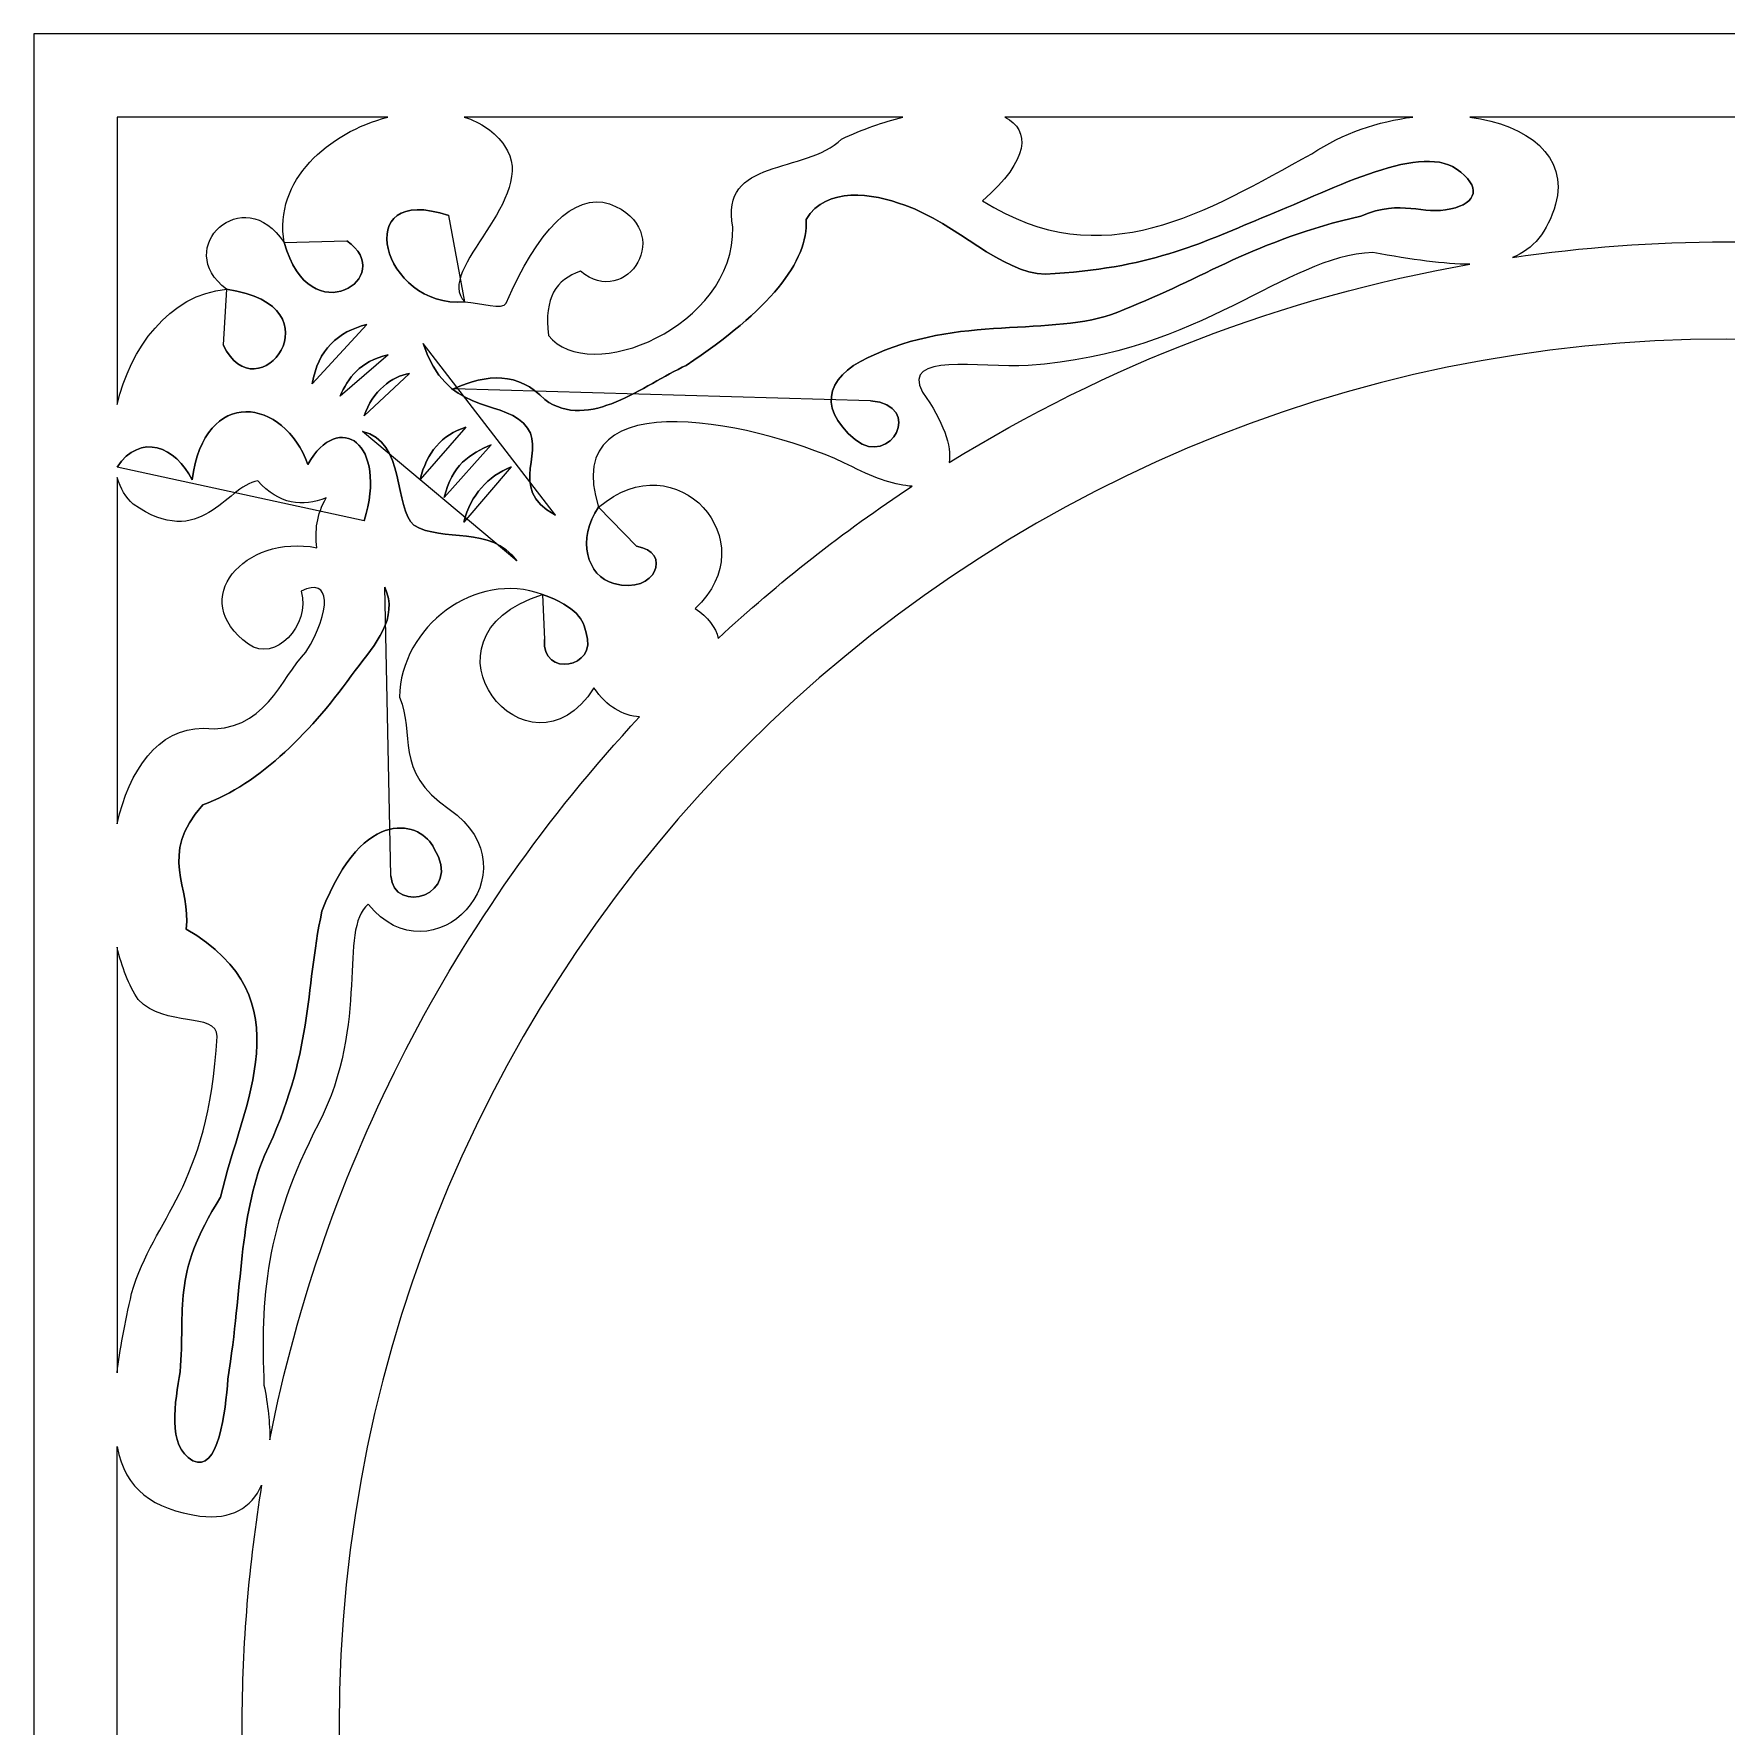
# Model space of a CAD drawing. Header units: centimetres. Extents: x -11.6 to 13.8, y -13.3 to 12.1.
# Drawn here: x -11.6 to 1.1, y -0.61 to 12.09 of the extents above; entities that cross this region are included whole.
import ezdxf

# ---------------------------------------------------------------- set-up
doc = ezdxf.new("R2010")
doc.units = ezdxf.units.CM
doc.header["$MEASUREMENT"] = 0
doc.layers.add('layer 1', color=7, linetype='Continuous')

msp = doc.modelspace()

# ---------------------------------------------------------------- linework, layer by layer
at = {"layer": 'layer 1', "color": 242}
for points, knots in [([(-11.59561, 12.09114), (-11.59561, 12.09114), (13.79754, 12.09114), (13.79754, 12.09114), (13.79754, 12.09114), (13.79754, 12.09114), (13.79754, -13.30201), (13.79754, -13.30201), (13.79754, -13.30201), (13.79754, -13.30201), (-11.59561, -13.30201), (-11.59561, -13.30201), (-11.59561, -13.30201), (-11.59561, -13.30201), (-11.59561, 12.09114), (-11.59561, 12.09114)], [0, 0, 0, 0, 0.2, 0.2, 0.2, 0.2, 0.4, 0.4, 0.4, 0.4, 0.6, 0.6, 0.6, 0.6, 1, 1, 1, 1]), ([(-8.93904, 11.46672), (-9.38522, 11.35082), (-9.79781, 10.99284), (-9.7173, 10.52489), (-9.7173, 10.52489), (-10.02212, 10.9908), (-10.56345, 10.48338), (-10.14943, 10.17451), (-10.14943, 10.17451), (-10.58357, 10.13896), (-10.87389, 9.72274), (-10.97119, 9.31139), (-10.97119, 9.31139), (-10.97119, 9.31139), (-10.97119, 11.46672), (-10.97119, 11.46672), (-10.97119, 11.46672), (-10.97119, 11.46672), (-8.93904, 11.46672), (-8.93904, 11.46672)], [0, 0, 0, 0, 0.16666667, 0.16666667, 0.16666667, 0.16666667, 0.33333333, 0.33333333, 0.33333333, 0.33333333, 0.5, 0.5, 0.5, 0.5, 0.66666667, 0.66666667, 0.66666667, 0.66666667, 1, 1, 1, 1]), ([(-5.07532, 11.46672), (-5.22146, 11.4295), (-5.37713, 11.37503), (-5.53561, 11.30203), (-5.53561, 11.30203), (-5.80759, 11.03464), (-6.45452, 11.16563), (-6.35155, 10.64046), (-6.35155, 10.64046), (-6.33681, 9.888), (-7.43546, 9.44733), (-7.73532, 9.82764), (-7.73532, 9.82764), (-7.76727, 10.11877), (-7.67795, 10.24176), (-7.4948, 10.31108), (-7.4948, 10.31108), (-7.1519, 10.01542), (-6.76212, 10.61479), (-7.27632, 10.81687), (-7.27632, 10.81687), (-7.54509, 10.8978), (-7.8196, 10.61471), (-8.05148, 10.0715), (-8.05148, 10.0715), (-8.07535, 10.01559), (-8.24458, 10.0723), (-8.36249, 10.08107), (-8.36249, 10.08107), (-8.60277, 10.31715), (-7.79193, 10.86387), (-8.06335, 11.25128), (-8.06335, 11.25128), (-8.13698, 11.35668), (-8.24299, 11.42695), (-8.36622, 11.46672), (-8.36622, 11.46672), (-8.36622, 11.46672), (-5.07532, 11.46672), (-5.07532, 11.46672)], [0, 0, 0, 0, 0.09090909, 0.09090909, 0.09090909, 0.09090909, 0.18181818, 0.18181818, 0.18181818, 0.18181818, 0.27272727, 0.27272727, 0.27272727, 0.27272727, 0.36363636, 0.36363636, 0.36363636, 0.36363636, 0.45454545, 0.45454545, 0.45454545, 0.45454545, 0.54545455, 0.54545455, 0.54545455, 0.54545455, 0.63636364, 0.63636364, 0.63636364, 0.63636364, 0.72727273, 0.72727273, 0.72727273, 0.72727273, 0.81818182, 0.81818182, 0.81818182, 0.81818182, 1, 1, 1, 1]), ([(-1.25048, 11.46672), (-1.50783, 11.43489), (-1.77475, 11.34635), (-2.00721, 11.19177), (-2.00721, 11.19177), (-2.80023, 10.75632), (-3.5747, 10.26668), (-4.47709, 10.83893), (-4.47709, 10.83893), (-4.12258, 11.1497), (-4.11785, 11.36709), (-4.31055, 11.46672), (-4.31055, 11.46672), (-4.31055, 11.46672), (-1.25048, 11.46672), (-1.25048, 11.46672)], [0, 0, 0, 0, 0.2, 0.2, 0.2, 0.2, 0.4, 0.4, 0.4, 0.4, 0.6, 0.6, 0.6, 0.6, 1, 1, 1, 1]), ([(-0.17827, 10.81393), (-0.07832, 11.17154), (-0.38869, 11.40904), (-0.82152, 11.46672), (-0.82152, 11.46672), (-0.82152, 11.46672), (3.02444, 11.46672), (3.02444, 11.46672), (3.02444, 11.46672), (2.59161, 11.40904), (2.28125, 11.17154), (2.38119, 10.81393), (2.38119, 10.81393), (2.44472, 10.60159), (2.54657, 10.47636), (2.7053, 10.41371), (2.7053, 10.41371), (2.18121, 10.49002), (1.64564, 10.53008), (1.10096, 10.53008), (1.10096, 10.53008), (0.55681, 10.53008), (0.02175, 10.49009), (-0.50185, 10.41392), (-0.50185, 10.41392), (-0.34342, 10.47665), (-0.24172, 10.60183), (-0.17827, 10.81393)], [0, 0, 0, 0, 0.125, 0.125, 0.125, 0.125, 0.25, 0.25, 0.25, 0.25, 0.375, 0.375, 0.375, 0.375, 0.5, 0.5, 0.5, 0.5, 0.625, 0.625, 0.625, 0.625, 0.75, 0.75, 0.75, 0.75, 1, 1, 1, 1]), ([(-5.31841, 9.33777), (-4.91059, 9.30399), (-5.16788, 8.83857), (-5.43092, 9.04427), (-5.43092, 9.04427), (-5.74815, 9.30598), (-5.6242, 9.55219), (-5.27439, 9.68998), (-5.27439, 9.68998), (-4.60095, 9.99164), (-3.90306, 9.80412), (-3.4155, 10.02263), (-3.4155, 10.02263), (-2.82362, 10.25633), (-2.43782, 10.5403), (-1.63984, 10.72374), (-1.63984, 10.72374), (-1.32445, 10.85753), (-1.17997, 10.7249), (-0.96511, 10.77827), (-0.96511, 10.77827), (-0.76885, 10.81791), (-0.73009, 10.94803), (-0.92422, 11.07815), (-0.92422, 11.07815), (-1.21435, 11.27716), (-1.90158, 10.89813), (-2.38273, 10.71011), (-2.38273, 10.71011), (-2.85793, 10.51195), (-3.22611, 10.33135), (-4.00481, 10.28755), (-4.00481, 10.28755), (-4.33684, 10.29433), (-4.67389, 10.66805), (-5.06121, 10.80553), (-5.06121, 10.80553), (-5.30827, 10.89626), (-5.64579, 10.94998), (-5.80237, 10.69929), (-5.80237, 10.69929), (-5.78059, 10.38094), (-6.0805, 10.01568), (-6.70211, 9.60352), (-6.70211, 9.60352), (-7.02045, 9.45775), (-7.42927, 9.1059), (-7.7627, 9.34717), (-7.7627, 9.34717), (-7.96039, 9.55665), (-8.19496, 9.53988), (-8.4463, 9.42759), (-8.4463, 9.42759), (-8.4463, 9.42759), (-5.31841, 9.33777), (-5.31841, 9.33777)], [0, 0, 0, 0, 0.06666667, 0.06666667, 0.06666667, 0.06666667, 0.13333333, 0.13333333, 0.13333333, 0.13333333, 0.2, 0.2, 0.2, 0.2, 0.26666667, 0.26666667, 0.26666667, 0.26666667, 0.33333333, 0.33333333, 0.33333333, 0.33333333, 0.4, 0.4, 0.4, 0.4, 0.46666667, 0.46666667, 0.46666667, 0.46666667, 0.53333333, 0.53333333, 0.53333333, 0.53333333, 0.6, 0.6, 0.6, 0.6, 0.66666667, 0.66666667, 0.66666667, 0.66666667, 0.73333333, 0.73333333, 0.73333333, 0.73333333, 0.8, 0.8, 0.8, 0.8, 0.86666667, 0.86666667, 0.86666667, 0.86666667, 1, 1, 1, 1]), ([(-8.36249, 10.08107), (-8.98037, 10.02329), (-9.23907, 10.98602), (-8.48296, 10.72709), (-8.48296, 10.72709), (-8.48296, 10.72709), (-8.36249, 10.08107), (-8.36249, 10.08107)], [0, 0, 0, 0, 0.33333333, 0.33333333, 0.33333333, 0.33333333, 1, 1, 1, 1]), ([(-9.7173, 10.52489), (-9.52457, 9.82676), (-8.85796, 10.27328), (-9.24849, 10.53753), (-9.24849, 10.53753), (-9.24849, 10.53753), (-9.7173, 10.52489), (-9.7173, 10.52489)], [0, 0, 0, 0, 0.33333333, 0.33333333, 0.33333333, 0.33333333, 1, 1, 1, 1]), ([(-4.72845, 8.87488), (-4.70877, 8.99872), (-4.77004, 9.18107), (-4.92877, 9.40367), (-4.92877, 9.40367), (-5.08589, 9.70422), (-4.50645, 9.58291), (-4.13458, 9.60222), (-4.13458, 9.60222), (-2.81716, 9.69831), (-2.21889, 10.42158), (-1.55099, 10.4507), (-1.55099, 10.4507), (-1.25261, 10.39637), (-1.01322, 10.36229), (-0.8215, 10.36301), (-0.8215, 10.36301), (-2.23179, 10.11572), (-3.55226, 9.60176), (-4.72845, 8.87488)], [0, 0, 0, 0, 0.16666667, 0.16666667, 0.16666667, 0.16666667, 0.33333333, 0.33333333, 0.33333333, 0.33333333, 0.5, 0.5, 0.5, 0.5, 0.66666667, 0.66666667, 0.66666667, 0.66666667, 1, 1, 1, 1]), ([(-10.14943, 10.17451), (-9.27544, 10.05371), (-9.92295, 9.21721), (-10.1744, 9.75743), (-10.1744, 9.75743), (-10.1744, 9.75743), (-10.14943, 10.17451), (-10.14943, 10.17451)], [0, 0, 0, 0, 0.33333333, 0.33333333, 0.33333333, 0.33333333, 1, 1, 1, 1]), ([(-9.09621, 9.91038), (-9.31468, 9.85712), (-9.46273, 9.72171), (-9.50787, 9.46622), (-9.50787, 9.46622), (-9.50787, 9.46622), (-9.09621, 9.91038), (-9.09621, 9.91038)], [0, 0, 0, 0, 0.33333333, 0.33333333, 0.33333333, 0.33333333, 1, 1, 1, 1]), ([(1.10096, 9.80159), (6.83296, 9.80159), (11.50799, 5.12656), (11.50799, -0.60544), (11.50799, -0.60544), (11.50799, -6.33743), (6.83296, -11.01246), (1.10096, -11.01246), (1.10096, -11.01246), (-4.63103, -11.01246), (-9.30606, -6.33743), (-9.30606, -0.60544), (-9.30606, -0.60544), (-9.30606, 5.12656), (-4.63103, 9.80159), (1.10096, 9.80159)], [0, 0, 0, 0, 0.2, 0.2, 0.2, 0.2, 0.4, 0.4, 0.4, 0.4, 0.6, 0.6, 0.6, 0.6, 1, 1, 1, 1]), ([(-8.93733, 9.68289), (-9.15436, 9.63375), (-9.23606, 9.50849), (-9.29843, 9.37234), (-9.29843, 9.37234), (-9.29843, 9.37234), (-8.93733, 9.68289), (-8.93733, 9.68289)], [0, 0, 0, 0, 0.33333333, 0.33333333, 0.33333333, 0.33333333, 1, 1, 1, 1]), ([(-7.6831, 8.48121), (-8.065, 8.6827), (-7.72293, 8.9826), (-7.92208, 9.17004), (-7.92208, 9.17004), (-8.11655, 9.35514), (-8.50079, 9.23799), (-8.67418, 9.7675), (-8.67418, 9.7675), (-8.67418, 9.7675), (-7.6831, 8.48121), (-7.6831, 8.48121)], [0, 0, 0, 0, 0.25, 0.25, 0.25, 0.25, 0.5, 0.5, 0.5, 0.5, 1, 1, 1, 1]), ([(-8.77844, 9.54206), (-8.90964, 9.5228), (-9.05408, 9.41206), (-9.11788, 9.22429), (-9.11788, 9.22429), (-9.11788, 9.22429), (-8.77844, 9.54206), (-8.77844, 9.54206)], [0, 0, 0, 0, 0.33333333, 0.33333333, 0.33333333, 0.33333333, 1, 1, 1, 1]), ([(-9.11725, 8.43781), (-8.9378, 9.02138), (-9.3083, 9.27183), (-9.54011, 8.86067), (-9.54011, 8.86067), (-9.71569, 9.35888), (-10.31717, 9.45365), (-10.4077, 8.74402), (-10.4077, 8.74402), (-10.53043, 8.99429), (-10.79611, 9.1039), (-10.97119, 8.83942), (-10.97119, 8.83942), (-10.97119, 8.83942), (-9.11725, 8.43781), (-9.11725, 8.43781)], [0, 0, 0, 0, 0.2, 0.2, 0.2, 0.2, 0.4, 0.4, 0.4, 0.4, 0.6, 0.6, 0.6, 0.6, 1, 1, 1, 1]), ([(-6.46094, 7.55574), (-6.48118, 7.6379), (-6.53542, 7.71603), (-6.63396, 7.78025), (-6.63396, 7.78025), (-6.09173, 8.28109), (-6.77285, 9.04527), (-7.35807, 8.5394), (-7.35807, 8.5394), (-7.67322, 9.51949), (-6.10566, 9.16873), (-5.45434, 8.84307), (-5.45434, 8.84307), (-5.27563, 8.75013), (-5.12445, 8.70371), (-5.00686, 8.69694), (-5.00686, 8.69694), (-5.5229, 8.35657), (-6.00928, 7.97468), (-6.46094, 7.55574)], [0, 0, 0, 0, 0.16666667, 0.16666667, 0.16666667, 0.16666667, 0.33333333, 0.33333333, 0.33333333, 0.33333333, 0.5, 0.5, 0.5, 0.5, 0.66666667, 0.66666667, 0.66666667, 0.66666667, 1, 1, 1, 1]), ([(-7.97128, 8.13679), (-8.16575, 8.40857), (-8.52891, 8.27268), (-8.74447, 8.40389), (-8.74447, 8.40389), (-8.89442, 8.53275), (-8.80538, 9.04118), (-9.13106, 9.10678), (-9.13106, 9.10678), (-9.13106, 9.10678), (-7.97128, 8.13679), (-7.97128, 8.13679)], [0, 0, 0, 0, 0.25, 0.25, 0.25, 0.25, 0.5, 0.5, 0.5, 0.5, 1, 1, 1, 1]), ([(-8.35342, 9.14071), (-8.53512, 9.082), (-8.64972, 8.95062), (-8.69724, 8.74657), (-8.69724, 8.74657), (-8.69724, 8.74657), (-8.35342, 9.14071), (-8.35342, 9.14071)], [0, 0, 0, 0, 0.33333333, 0.33333333, 0.33333333, 0.33333333, 1, 1, 1, 1]), ([(-8.16474, 9.00653), (-8.32154, 8.94519), (-8.461, 8.85304), (-8.51695, 8.61239), (-8.51695, 8.61239), (-8.51695, 8.61239), (-8.16474, 9.00653), (-8.16474, 9.00653)], [0, 0, 0, 0, 0.33333333, 0.33333333, 0.33333333, 0.33333333, 1, 1, 1, 1]), ([(-10.97119, 8.76147), (-10.94537, 8.68062), (-10.90548, 8.61218), (-10.8505, 8.56276), (-10.8505, 8.56276), (-10.33583, 8.206), (-10.16267, 8.69295), (-9.91584, 8.73795), (-9.91584, 8.73795), (-9.75431, 8.55841), (-9.58134, 8.53902), (-9.40195, 8.60948), (-9.40195, 8.60948), (-9.47554, 8.4849), (-9.48774, 8.36032), (-9.47203, 8.23574), (-9.47203, 8.23574), (-10.01389, 8.33927), (-10.45081, 7.85016), (-9.98592, 7.51162), (-9.98592, 7.51162), (-9.78612, 7.36916), (-9.51952, 7.65311), (-9.58882, 7.90872), (-9.58882, 7.90872), (-9.36616, 8.02478), (-9.36119, 7.76134), (-9.55378, 7.45323), (-9.55378, 7.45323), (-9.74377, 7.26247), (-9.8601, 6.83734), (-10.32462, 6.88094), (-10.32462, 6.88094), (-10.66494, 6.88291), (-10.87991, 6.56456), (-10.97119, 6.16463), (-10.97119, 6.16463), (-10.97119, 6.16463), (-10.97119, 8.76147), (-10.97119, 8.76147)], [0, 0, 0, 0, 0.09090909, 0.09090909, 0.09090909, 0.09090909, 0.18181818, 0.18181818, 0.18181818, 0.18181818, 0.27272727, 0.27272727, 0.27272727, 0.27272727, 0.36363636, 0.36363636, 0.36363636, 0.36363636, 0.45454545, 0.45454545, 0.45454545, 0.45454545, 0.54545455, 0.54545455, 0.54545455, 0.54545455, 0.63636364, 0.63636364, 0.63636364, 0.63636364, 0.72727273, 0.72727273, 0.72727273, 0.72727273, 0.81818182, 0.81818182, 0.81818182, 0.81818182, 1, 1, 1, 1]), ([(-8.01379, 8.84301), (-8.192, 8.76963), (-8.31499, 8.63546), (-8.37019, 8.4279), (-8.37019, 8.4279), (-8.37019, 8.4279), (-8.01379, 8.84301), (-8.01379, 8.84301)], [0, 0, 0, 0, 0.33333333, 0.33333333, 0.33333333, 0.33333333, 1, 1, 1, 1]), ([(-7.35807, 8.5394), (-7.52326, 8.30261), (-7.44792, 8.01991), (-7.24305, 7.96677), (-7.24305, 7.96677), (-6.92372, 7.87768), (-6.80585, 8.20936), (-7.07447, 8.24636), (-7.07447, 8.24636), (-7.07447, 8.24636), (-7.35807, 8.5394), (-7.35807, 8.5394)], [0, 0, 0, 0, 0.25, 0.25, 0.25, 0.25, 0.5, 0.5, 0.5, 0.5, 1, 1, 1, 1]), ([(-9.82506, 1.5434), (-9.82433, 1.66504), (-9.83929, 1.80243), (-9.86889, 1.95227), (-9.86889, 1.95227), (-9.89692, 2.60631), (-9.86087, 3.13982), (-9.46035, 3.91439), (-9.46035, 3.91439), (-9.06793, 4.67759), (-9.31833, 5.36714), (-9.08661, 5.56118), (-9.08661, 5.56118), (-8.61063, 4.96829), (-7.80773, 5.80171), (-8.47929, 6.27362), (-8.47929, 6.27362), (-8.90519, 6.56731), (-8.72845, 6.83422), (-8.85303, 7.11453), (-8.85303, 7.11453), (-8.84223, 7.64356), (-8.28366, 8.06933), (-7.77853, 7.88536), (-7.77853, 7.88536), (-8.81079, 7.56273), (-7.88414, 6.41027), (-7.39311, 7.1846), (-7.39311, 7.1846), (-7.29806, 7.04176), (-7.1759, 6.97692), (-7.05129, 6.96606), (-7.05129, 6.96606), (-8.43497, 5.47733), (-9.41792, 3.6117), (-9.82506, 1.5434)], [0, 0, 0, 0, 0.1, 0.1, 0.1, 0.1, 0.2, 0.2, 0.2, 0.2, 0.3, 0.3, 0.3, 0.3, 0.4, 0.4, 0.4, 0.4, 0.5, 0.5, 0.5, 0.5, 0.6, 0.6, 0.6, 0.6, 0.7, 0.7, 0.7, 0.7, 0.8, 0.8, 0.8, 0.8, 1, 1, 1, 1]), ([(-8.91771, 5.77442), (-8.89791, 5.47618), (-8.36755, 5.62412), (-8.59347, 5.98212), (-8.59347, 5.98212), (-8.68383, 6.17343), (-9.11705, 6.32343), (-9.43406, 5.50963), (-9.43406, 5.50963), (-9.56592, 4.89612), (-9.49546, 4.45195), (-9.86567, 3.67513), (-9.86567, 3.67513), (-10.05742, 3.20051), (-10.0267, 2.70786), (-10.14036, 1.99895), (-10.14036, 1.99895), (-10.15584, 1.75661), (-10.21304, 1.28805), (-10.4028, 1.3862), (-10.4028, 1.3862), (-10.60305, 1.49433), (-10.53296, 1.83075), (-10.49892, 2.05302), (-10.49892, 2.05302), (-10.45588, 2.53237), (-10.57009, 2.76916), (-10.19462, 3.36263), (-10.19462, 3.36263), (-10.03188, 4.07832), (-9.55391, 4.85088), (-10.45294, 5.3751), (-10.45294, 5.3751), (-10.41089, 5.68548), (-10.66921, 5.92978), (-10.32679, 6.30624), (-10.32679, 6.30624), (-9.89765, 6.46302), (-9.49998, 6.86783), (-9.18538, 7.31548), (-9.18538, 7.31548), (-9.02957, 7.51352), (-8.85743, 7.70952), (-8.96311, 7.94025), (-8.96311, 7.94025), (-8.96311, 7.94025), (-8.91771, 5.77442), (-8.91771, 5.77442)], [0, 0, 0, 0, 0.07692308, 0.07692308, 0.07692308, 0.07692308, 0.15384615, 0.15384615, 0.15384615, 0.15384615, 0.23076923, 0.23076923, 0.23076923, 0.23076923, 0.30769231, 0.30769231, 0.30769231, 0.30769231, 0.38461538, 0.38461538, 0.38461538, 0.38461538, 0.46153846, 0.46153846, 0.46153846, 0.46153846, 0.53846154, 0.53846154, 0.53846154, 0.53846154, 0.61538462, 0.61538462, 0.61538462, 0.61538462, 0.69230769, 0.69230769, 0.69230769, 0.69230769, 0.76923077, 0.76923077, 0.76923077, 0.76923077, 0.84615385, 0.84615385, 0.84615385, 0.84615385, 1, 1, 1, 1]), ([(-7.77853, 7.88536), (-7.51859, 7.78915), (-7.47053, 7.69294), (-7.45275, 7.59672), (-7.45275, 7.59672), (-7.35899, 7.32874), (-7.7882, 7.25913), (-7.76523, 7.54738), (-7.76523, 7.54738), (-7.76523, 7.54738), (-7.77853, 7.88536), (-7.77853, 7.88536)], [0, 0, 0, 0, 0.25, 0.25, 0.25, 0.25, 0.5, 0.5, 0.5, 0.5, 1, 1, 1, 1]), ([(-10.97119, 5.23975), (-10.93622, 5.08973), (-10.88319, 4.95366), (-10.81204, 4.84531), (-10.81204, 4.84531), (-10.61006, 4.63026), (-10.22729, 4.7567), (-10.21951, 4.56844), (-10.21951, 4.56844), (-10.29301, 3.41048), (-10.68792, 3.23014), (-10.86187, 2.64135), (-10.86187, 2.64135), (-10.91385, 2.41411), (-10.95035, 2.21668), (-10.97119, 2.0452), (-10.97119, 2.0452), (-10.97119, 2.0452), (-10.97119, 5.23975), (-10.97119, 5.23975)], [0, 0, 0, 0, 0.16666667, 0.16666667, 0.16666667, 0.16666667, 0.33333333, 0.33333333, 0.33333333, 0.33333333, 0.5, 0.5, 0.5, 0.5, 0.66666667, 0.66666667, 0.66666667, 0.66666667, 1, 1, 1, 1]), ([(-10.97119, -2.69802), (-10.90847, -2.37064), (-10.70306, -2.23089), (-10.34956, -2.17698), (-10.34956, -2.17698), (-10.1156, -2.14881), (-9.9651, -2.23521), (-9.8878, -2.40585), (-9.8878, -2.40585), (-9.98381, -1.81949), (-10.03456, -1.21824), (-10.03456, -0.60544), (-10.03456, -0.60544), (-10.03456, 0.01015), (-9.98334, 0.61406), (-9.88647, 1.20295), (-9.88647, 1.20295), (-9.96338, 1.03039), (-10.11427, 0.94287), (-10.34956, 0.9712), (-10.34956, 0.9712), (-10.70306, 1.02511), (-10.90847, 1.16487), (-10.97119, 1.49226), (-10.97119, 1.49226), (-10.97119, 1.49226), (-10.97119, -2.69802), (-10.97119, -2.69802)], [0, 0, 0, 0, 0.125, 0.125, 0.125, 0.125, 0.25, 0.25, 0.25, 0.25, 0.375, 0.375, 0.375, 0.375, 0.5, 0.5, 0.5, 0.5, 0.625, 0.625, 0.625, 0.625, 0.75, 0.75, 0.75, 0.75, 1, 1, 1, 1])]:
    msp.add_open_spline(points, degree=3, knots=knots, dxfattribs=at)
at = {"layer": 'layer 1', "color": 242, "lineweight": 9}
for points, knots in [([(-11.59561, 12.09114), (-11.59561, 12.09114), (13.79754, 12.09114), (13.79754, 12.09114), (13.79754, 12.09114), (13.79754, 12.09114), (13.79754, -13.30201), (13.79754, -13.30201), (13.79754, -13.30201), (13.79754, -13.30201), (-11.59561, -13.30201), (-11.59561, -13.30201), (-11.59561, -13.30201), (-11.59561, -13.30201), (-11.59561, 12.09114), (-11.59561, 12.09114)], [0, 0, 0, 0, 0.2, 0.2, 0.2, 0.2, 0.4, 0.4, 0.4, 0.4, 0.6, 0.6, 0.6, 0.6, 1, 1, 1, 1]), ([(-8.93904, 11.46672), (-9.38522, 11.35082), (-9.79781, 10.99284), (-9.7173, 10.52489), (-9.7173, 10.52489), (-10.02212, 10.9908), (-10.56345, 10.48338), (-10.14943, 10.17451), (-10.14943, 10.17451), (-10.58357, 10.13896), (-10.87389, 9.72274), (-10.97119, 9.31139), (-10.97119, 9.31139), (-10.97119, 9.31139), (-10.97119, 11.46672), (-10.97119, 11.46672), (-10.97119, 11.46672), (-10.97119, 11.46672), (-8.93904, 11.46672), (-8.93904, 11.46672)], [0, 0, 0, 0, 0.16666667, 0.16666667, 0.16666667, 0.16666667, 0.33333333, 0.33333333, 0.33333333, 0.33333333, 0.5, 0.5, 0.5, 0.5, 0.66666667, 0.66666667, 0.66666667, 0.66666667, 1, 1, 1, 1]), ([(-5.07532, 11.46672), (-5.22146, 11.4295), (-5.37713, 11.37503), (-5.53561, 11.30203), (-5.53561, 11.30203), (-5.80759, 11.03464), (-6.45452, 11.16563), (-6.35155, 10.64046), (-6.35155, 10.64046), (-6.33681, 9.888), (-7.43546, 9.44733), (-7.73532, 9.82764), (-7.73532, 9.82764), (-7.76727, 10.11877), (-7.67795, 10.24176), (-7.4948, 10.31108), (-7.4948, 10.31108), (-7.1519, 10.01542), (-6.76212, 10.61479), (-7.27632, 10.81687), (-7.27632, 10.81687), (-7.54509, 10.8978), (-7.8196, 10.61471), (-8.05148, 10.0715), (-8.05148, 10.0715), (-8.07535, 10.01559), (-8.24458, 10.0723), (-8.36249, 10.08107), (-8.36249, 10.08107), (-8.60277, 10.31715), (-7.79193, 10.86387), (-8.06335, 11.25128), (-8.06335, 11.25128), (-8.13698, 11.35668), (-8.24299, 11.42695), (-8.36622, 11.46672), (-8.36622, 11.46672), (-8.36622, 11.46672), (-5.07532, 11.46672), (-5.07532, 11.46672)], [0, 0, 0, 0, 0.09090909, 0.09090909, 0.09090909, 0.09090909, 0.18181818, 0.18181818, 0.18181818, 0.18181818, 0.27272727, 0.27272727, 0.27272727, 0.27272727, 0.36363636, 0.36363636, 0.36363636, 0.36363636, 0.45454545, 0.45454545, 0.45454545, 0.45454545, 0.54545455, 0.54545455, 0.54545455, 0.54545455, 0.63636364, 0.63636364, 0.63636364, 0.63636364, 0.72727273, 0.72727273, 0.72727273, 0.72727273, 0.81818182, 0.81818182, 0.81818182, 0.81818182, 1, 1, 1, 1]), ([(-1.25048, 11.46672), (-1.50783, 11.43489), (-1.77475, 11.34635), (-2.00721, 11.19177), (-2.00721, 11.19177), (-2.80023, 10.75632), (-3.5747, 10.26668), (-4.47709, 10.83893), (-4.47709, 10.83893), (-4.12258, 11.1497), (-4.11785, 11.36709), (-4.31055, 11.46672), (-4.31055, 11.46672), (-4.31055, 11.46672), (-1.25048, 11.46672), (-1.25048, 11.46672)], [0, 0, 0, 0, 0.2, 0.2, 0.2, 0.2, 0.4, 0.4, 0.4, 0.4, 0.6, 0.6, 0.6, 0.6, 1, 1, 1, 1]), ([(-0.17827, 10.81393), (-0.07832, 11.17154), (-0.38869, 11.40904), (-0.82152, 11.46672), (-0.82152, 11.46672), (-0.82152, 11.46672), (3.02444, 11.46672), (3.02444, 11.46672), (3.02444, 11.46672), (2.59161, 11.40904), (2.28125, 11.17154), (2.38119, 10.81393), (2.38119, 10.81393), (2.44472, 10.60159), (2.54657, 10.47636), (2.7053, 10.41371), (2.7053, 10.41371), (2.18121, 10.49002), (1.64564, 10.53008), (1.10096, 10.53008), (1.10096, 10.53008), (0.55681, 10.53008), (0.02175, 10.49009), (-0.50185, 10.41392), (-0.50185, 10.41392), (-0.34342, 10.47665), (-0.24172, 10.60183), (-0.17827, 10.81393)], [0, 0, 0, 0, 0.125, 0.125, 0.125, 0.125, 0.25, 0.25, 0.25, 0.25, 0.375, 0.375, 0.375, 0.375, 0.5, 0.5, 0.5, 0.5, 0.625, 0.625, 0.625, 0.625, 0.75, 0.75, 0.75, 0.75, 1, 1, 1, 1]), ([(-5.31841, 9.33777), (-4.91059, 9.30399), (-5.16788, 8.83857), (-5.43092, 9.04427), (-5.43092, 9.04427), (-5.74815, 9.30598), (-5.6242, 9.55219), (-5.27439, 9.68998), (-5.27439, 9.68998), (-4.60095, 9.99164), (-3.90306, 9.80412), (-3.4155, 10.02263), (-3.4155, 10.02263), (-2.82362, 10.25633), (-2.43782, 10.5403), (-1.63984, 10.72374), (-1.63984, 10.72374), (-1.32445, 10.85753), (-1.17997, 10.7249), (-0.96511, 10.77827), (-0.96511, 10.77827), (-0.76885, 10.81791), (-0.73009, 10.94803), (-0.92422, 11.07815), (-0.92422, 11.07815), (-1.21435, 11.27716), (-1.90158, 10.89813), (-2.38273, 10.71011), (-2.38273, 10.71011), (-2.85793, 10.51195), (-3.22611, 10.33135), (-4.00481, 10.28755), (-4.00481, 10.28755), (-4.33684, 10.29433), (-4.67389, 10.66805), (-5.06121, 10.80553), (-5.06121, 10.80553), (-5.30827, 10.89626), (-5.64579, 10.94998), (-5.80237, 10.69929), (-5.80237, 10.69929), (-5.78059, 10.38094), (-6.0805, 10.01568), (-6.70211, 9.60352), (-6.70211, 9.60352), (-7.02045, 9.45775), (-7.42927, 9.1059), (-7.7627, 9.34717), (-7.7627, 9.34717), (-7.96039, 9.55665), (-8.19496, 9.53988), (-8.4463, 9.42759)], [0, 0, 0, 0, 0.07142857, 0.07142857, 0.07142857, 0.07142857, 0.14285714, 0.14285714, 0.14285714, 0.14285714, 0.21428571, 0.21428571, 0.21428571, 0.21428571, 0.28571429, 0.28571429, 0.28571429, 0.28571429, 0.35714286, 0.35714286, 0.35714286, 0.35714286, 0.42857143, 0.42857143, 0.42857143, 0.42857143, 0.5, 0.5, 0.5, 0.5, 0.57142857, 0.57142857, 0.57142857, 0.57142857, 0.64285714, 0.64285714, 0.64285714, 0.64285714, 0.71428571, 0.71428571, 0.71428571, 0.71428571, 0.78571429, 0.78571429, 0.78571429, 0.78571429, 0.85714286, 0.85714286, 0.85714286, 0.85714286, 1, 1, 1, 1]), ([(-4.72845, 8.87488), (-4.70877, 8.99872), (-4.77004, 9.18107), (-4.92877, 9.40367), (-4.92877, 9.40367), (-5.08589, 9.70422), (-4.50645, 9.58291), (-4.13458, 9.60222), (-4.13458, 9.60222), (-2.81716, 9.69831), (-2.21889, 10.42158), (-1.55099, 10.4507), (-1.55099, 10.4507), (-1.25261, 10.39637), (-1.01322, 10.36229), (-0.8215, 10.36301), (-0.8215, 10.36301), (-2.23179, 10.11572), (-3.55226, 9.60176), (-4.72845, 8.87488)], [0, 0, 0, 0, 0.16666667, 0.16666667, 0.16666667, 0.16666667, 0.33333333, 0.33333333, 0.33333333, 0.33333333, 0.5, 0.5, 0.5, 0.5, 0.66666667, 0.66666667, 0.66666667, 0.66666667, 1, 1, 1, 1]), ([(1.10096, 9.80159), (6.83296, 9.80159), (11.50799, 5.12656), (11.50799, -0.60544), (11.50799, -0.60544), (11.50799, -6.33743), (6.83296, -11.01246), (1.10096, -11.01246), (1.10096, -11.01246), (-4.63103, -11.01246), (-9.30606, -6.33743), (-9.30606, -0.60544), (-9.30606, -0.60544), (-9.30606, 5.12656), (-4.63103, 9.80159), (1.10096, 9.80159)], [0, 0, 0, 0, 0.2, 0.2, 0.2, 0.2, 0.4, 0.4, 0.4, 0.4, 0.6, 0.6, 0.6, 0.6, 1, 1, 1, 1]), ([(-7.6831, 8.48121), (-8.065, 8.6827), (-7.72293, 8.9826), (-7.92208, 9.17004), (-7.92208, 9.17004), (-8.11655, 9.35514), (-8.50079, 9.23799), (-8.67418, 9.7675)], [0, 0, 0, 0, 0.33333333, 0.33333333, 0.33333333, 0.33333333, 1, 1, 1, 1]), ([(-9.11725, 8.43781), (-8.9378, 9.02138), (-9.3083, 9.27183), (-9.54011, 8.86067), (-9.54011, 8.86067), (-9.71569, 9.35888), (-10.31717, 9.45365), (-10.4077, 8.74402), (-10.4077, 8.74402), (-10.53043, 8.99429), (-10.79611, 9.1039), (-10.97119, 8.83942)], [0, 0, 0, 0, 0.25, 0.25, 0.25, 0.25, 0.5, 0.5, 0.5, 0.5, 1, 1, 1, 1]), ([(-6.46094, 7.55574), (-6.48118, 7.6379), (-6.53542, 7.71603), (-6.63396, 7.78025), (-6.63396, 7.78025), (-6.09173, 8.28109), (-6.77285, 9.04527), (-7.35807, 8.5394), (-7.35807, 8.5394), (-7.67322, 9.51949), (-6.10566, 9.16873), (-5.45434, 8.84307), (-5.45434, 8.84307), (-5.27563, 8.75013), (-5.12445, 8.70371), (-5.00686, 8.69694), (-5.00686, 8.69694), (-5.5229, 8.35657), (-6.00928, 7.97468), (-6.46094, 7.55574)], [0, 0, 0, 0, 0.16666667, 0.16666667, 0.16666667, 0.16666667, 0.33333333, 0.33333333, 0.33333333, 0.33333333, 0.5, 0.5, 0.5, 0.5, 0.66666667, 0.66666667, 0.66666667, 0.66666667, 1, 1, 1, 1]), ([(-7.97128, 8.13679), (-8.16575, 8.40857), (-8.52891, 8.27268), (-8.74447, 8.40389), (-8.74447, 8.40389), (-8.89442, 8.53275), (-8.80538, 9.04118), (-9.13106, 9.10678)], [0, 0, 0, 0, 0.33333333, 0.33333333, 0.33333333, 0.33333333, 1, 1, 1, 1]), ([(-10.97119, 8.76147), (-10.94537, 8.68062), (-10.90548, 8.61218), (-10.8505, 8.56276), (-10.8505, 8.56276), (-10.33583, 8.206), (-10.16267, 8.69295), (-9.91584, 8.73795), (-9.91584, 8.73795), (-9.75431, 8.55841), (-9.58134, 8.53902), (-9.40195, 8.60948), (-9.40195, 8.60948), (-9.47554, 8.4849), (-9.48774, 8.36032), (-9.47203, 8.23574), (-9.47203, 8.23574), (-10.01389, 8.33927), (-10.45081, 7.85016), (-9.98592, 7.51162), (-9.98592, 7.51162), (-9.78612, 7.36916), (-9.51952, 7.65311), (-9.58882, 7.90872), (-9.58882, 7.90872), (-9.36616, 8.02478), (-9.36119, 7.76134), (-9.55378, 7.45323), (-9.55378, 7.45323), (-9.74377, 7.26247), (-9.8601, 6.83734), (-10.32462, 6.88094), (-10.32462, 6.88094), (-10.66494, 6.88291), (-10.87991, 6.56456), (-10.97119, 6.16463), (-10.97119, 6.16463), (-10.97119, 6.16463), (-10.97119, 8.76147), (-10.97119, 8.76147)], [0, 0, 0, 0, 0.09090909, 0.09090909, 0.09090909, 0.09090909, 0.18181818, 0.18181818, 0.18181818, 0.18181818, 0.27272727, 0.27272727, 0.27272727, 0.27272727, 0.36363636, 0.36363636, 0.36363636, 0.36363636, 0.45454545, 0.45454545, 0.45454545, 0.45454545, 0.54545455, 0.54545455, 0.54545455, 0.54545455, 0.63636364, 0.63636364, 0.63636364, 0.63636364, 0.72727273, 0.72727273, 0.72727273, 0.72727273, 0.81818182, 0.81818182, 0.81818182, 0.81818182, 1, 1, 1, 1]), ([(-7.35807, 8.5394), (-7.52326, 8.30261), (-7.44792, 8.01991), (-7.24305, 7.96677), (-7.24305, 7.96677), (-6.92372, 7.87768), (-6.80585, 8.20936), (-7.07447, 8.24636)], [0, 0, 0, 0, 0.33333333, 0.33333333, 0.33333333, 0.33333333, 1, 1, 1, 1]), ([(-9.82506, 1.5434), (-9.82433, 1.66504), (-9.83929, 1.80243), (-9.86889, 1.95227), (-9.86889, 1.95227), (-9.89692, 2.60631), (-9.86087, 3.13982), (-9.46035, 3.91439), (-9.46035, 3.91439), (-9.06793, 4.67759), (-9.31833, 5.36714), (-9.08661, 5.56118), (-9.08661, 5.56118), (-8.61063, 4.96829), (-7.80773, 5.80171), (-8.47929, 6.27362), (-8.47929, 6.27362), (-8.90519, 6.56731), (-8.72845, 6.83422), (-8.85303, 7.11453), (-8.85303, 7.11453), (-8.84223, 7.64356), (-8.28366, 8.06933), (-7.77853, 7.88536), (-7.77853, 7.88536), (-8.81079, 7.56273), (-7.88414, 6.41027), (-7.39311, 7.1846), (-7.39311, 7.1846), (-7.29806, 7.04176), (-7.1759, 6.97692), (-7.05129, 6.96606), (-7.05129, 6.96606), (-8.43497, 5.47733), (-9.41792, 3.6117), (-9.82506, 1.5434)], [0, 0, 0, 0, 0.1, 0.1, 0.1, 0.1, 0.2, 0.2, 0.2, 0.2, 0.3, 0.3, 0.3, 0.3, 0.4, 0.4, 0.4, 0.4, 0.5, 0.5, 0.5, 0.5, 0.6, 0.6, 0.6, 0.6, 0.7, 0.7, 0.7, 0.7, 0.8, 0.8, 0.8, 0.8, 1, 1, 1, 1]), ([(-8.91771, 5.77442), (-8.89791, 5.47618), (-8.36755, 5.62412), (-8.59347, 5.98212), (-8.59347, 5.98212), (-8.68383, 6.17343), (-9.11705, 6.32343), (-9.43406, 5.50963), (-9.43406, 5.50963), (-9.56592, 4.89612), (-9.49546, 4.45195), (-9.86567, 3.67513), (-9.86567, 3.67513), (-10.05742, 3.20051), (-10.0267, 2.70786), (-10.14036, 1.99895), (-10.14036, 1.99895), (-10.15584, 1.75661), (-10.21304, 1.28805), (-10.4028, 1.3862), (-10.4028, 1.3862), (-10.60305, 1.49433), (-10.53296, 1.83075), (-10.49892, 2.05302), (-10.49892, 2.05302), (-10.45588, 2.53237), (-10.57009, 2.76916), (-10.19462, 3.36263), (-10.19462, 3.36263), (-10.03188, 4.07832), (-9.55391, 4.85088), (-10.45294, 5.3751), (-10.45294, 5.3751), (-10.41089, 5.68548), (-10.66921, 5.92978), (-10.32679, 6.30624), (-10.32679, 6.30624), (-9.89765, 6.46302), (-9.49998, 6.86783), (-9.18538, 7.31548), (-9.18538, 7.31548), (-9.02957, 7.51352), (-8.85743, 7.70952), (-8.96311, 7.94025)], [0, 0, 0, 0, 0.08333333, 0.08333333, 0.08333333, 0.08333333, 0.16666667, 0.16666667, 0.16666667, 0.16666667, 0.25, 0.25, 0.25, 0.25, 0.33333333, 0.33333333, 0.33333333, 0.33333333, 0.41666667, 0.41666667, 0.41666667, 0.41666667, 0.5, 0.5, 0.5, 0.5, 0.58333333, 0.58333333, 0.58333333, 0.58333333, 0.66666667, 0.66666667, 0.66666667, 0.66666667, 0.75, 0.75, 0.75, 0.75, 0.83333333, 0.83333333, 0.83333333, 0.83333333, 1, 1, 1, 1]), ([(-7.77853, 7.88536), (-7.51859, 7.78915), (-7.47053, 7.69294), (-7.45275, 7.59672), (-7.45275, 7.59672), (-7.35899, 7.32874), (-7.7882, 7.25913), (-7.76523, 7.54738)], [0, 0, 0, 0, 0.33333333, 0.33333333, 0.33333333, 0.33333333, 1, 1, 1, 1]), ([(-10.97119, 5.23975), (-10.93622, 5.08973), (-10.88319, 4.95366), (-10.81204, 4.84531), (-10.81204, 4.84531), (-10.61006, 4.63026), (-10.22729, 4.7567), (-10.21951, 4.56844), (-10.21951, 4.56844), (-10.29301, 3.41048), (-10.68792, 3.23014), (-10.86187, 2.64135), (-10.86187, 2.64135), (-10.91385, 2.41411), (-10.95035, 2.21668), (-10.97119, 2.0452), (-10.97119, 2.0452), (-10.97119, 2.0452), (-10.97119, 5.23975), (-10.97119, 5.23975)], [0, 0, 0, 0, 0.16666667, 0.16666667, 0.16666667, 0.16666667, 0.33333333, 0.33333333, 0.33333333, 0.33333333, 0.5, 0.5, 0.5, 0.5, 0.66666667, 0.66666667, 0.66666667, 0.66666667, 1, 1, 1, 1]), ([(-10.97119, -2.69802), (-10.90847, -2.37064), (-10.70306, -2.23089), (-10.34956, -2.17698), (-10.34956, -2.17698), (-10.1156, -2.14881), (-9.9651, -2.23521), (-9.8878, -2.40585), (-9.8878, -2.40585), (-9.98381, -1.81949), (-10.03456, -1.21824), (-10.03456, -0.60544), (-10.03456, -0.60544), (-10.03456, 0.01015), (-9.98334, 0.61406), (-9.88647, 1.20295), (-9.88647, 1.20295), (-9.96338, 1.03039), (-10.11427, 0.94287), (-10.34956, 0.9712), (-10.34956, 0.9712), (-10.70306, 1.02511), (-10.90847, 1.16487), (-10.97119, 1.49226), (-10.97119, 1.49226), (-10.97119, 1.49226), (-10.97119, -2.69802), (-10.97119, -2.69802)], [0, 0, 0, 0, 0.125, 0.125, 0.125, 0.125, 0.25, 0.25, 0.25, 0.25, 0.375, 0.375, 0.375, 0.375, 0.5, 0.5, 0.5, 0.5, 0.625, 0.625, 0.625, 0.625, 0.75, 0.75, 0.75, 0.75, 1, 1, 1, 1])]:
    msp.add_open_spline(points, degree=3, knots=knots, dxfattribs=at)
for points in [[(-8.36249, 10.08107), (-8.98037, 10.02329), (-9.23907, 10.98602), (-8.48296, 10.72709)], [(-9.7173, 10.52489), (-9.52457, 9.82676), (-8.85796, 10.27328), (-9.24849, 10.53753)], [(-10.14943, 10.17451), (-9.27544, 10.05371), (-9.92295, 9.21721), (-10.1744, 9.75743)], [(-9.09621, 9.91038), (-9.31468, 9.85712), (-9.46273, 9.72171), (-9.50787, 9.46622)], [(-8.93733, 9.68289), (-9.15436, 9.63375), (-9.23606, 9.50849), (-9.29843, 9.37234)], [(-8.77844, 9.54206), (-8.90964, 9.5228), (-9.05408, 9.41206), (-9.11788, 9.22429)], [(-8.35342, 9.14071), (-8.53512, 9.082), (-8.64972, 8.95062), (-8.69724, 8.74657)], [(-8.16474, 9.00653), (-8.32154, 8.94519), (-8.461, 8.85304), (-8.51695, 8.61239)], [(-8.01379, 8.84301), (-8.192, 8.76963), (-8.31499, 8.63546), (-8.37019, 8.4279)]]:
    msp.add_open_spline(points, degree=3, dxfattribs=at)

doc.saveas('drawing.dxf')
